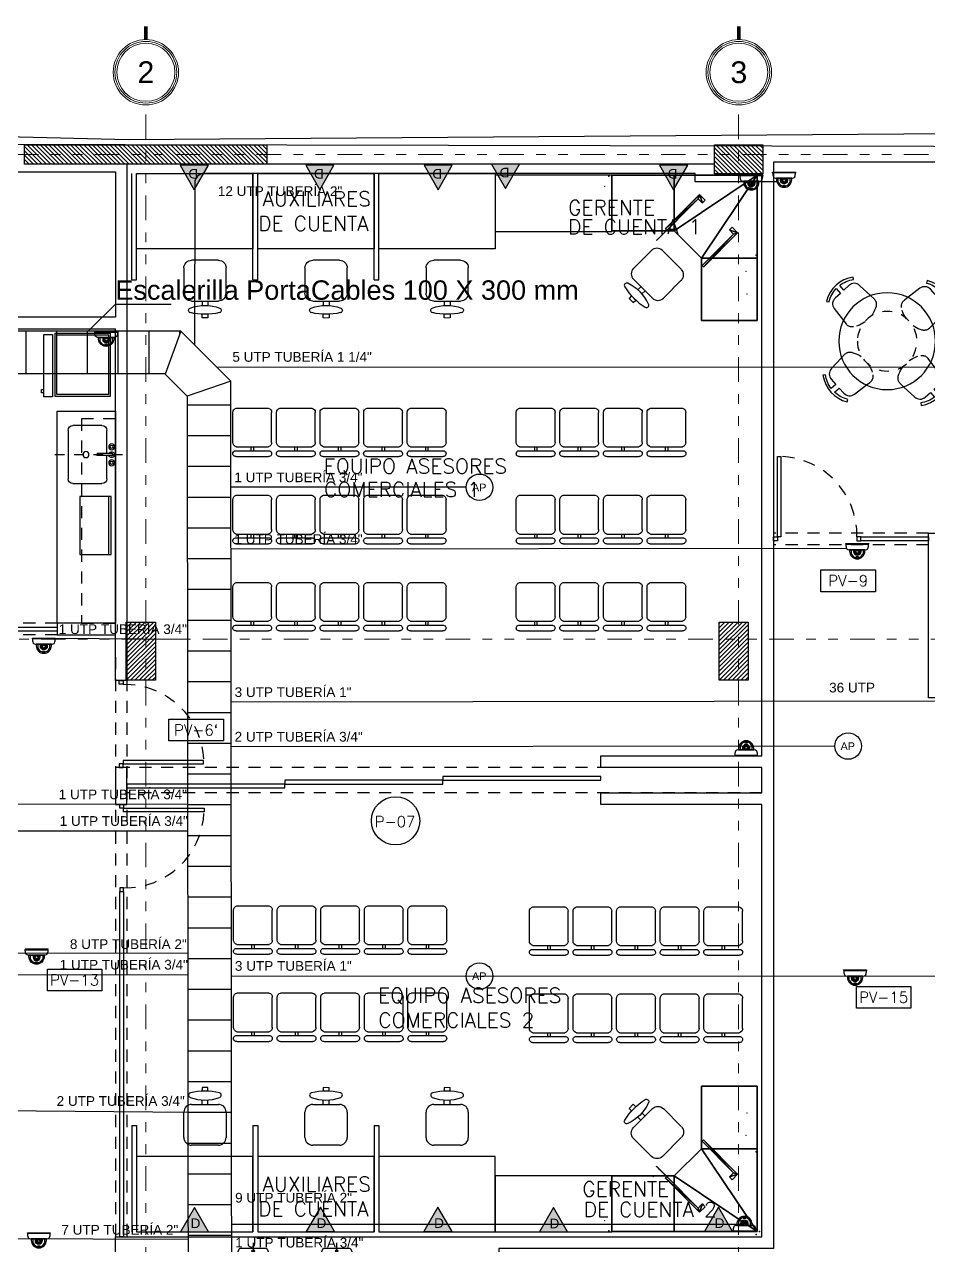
# Model space of a CAD drawing. Header units: millimetres. Extents: x 2056 to 4470, y 1400 to 3101.
# Drawn here: x 2238.99 to 2248.33, y 1539.56 to 1552.16 of the extents above; entities that cross this region are included whole.
import ezdxf
from ezdxf.enums import TextEntityAlignment as Align

# ---------------------------------------------------------------- set-up
doc = ezdxf.new("R2010")
doc.units = ezdxf.units.MM
for name, pattern in [('DASHED', [0.75, 0.5, -0.25]), ('DIVIDE', [31.75, 12.7, -6.35, 0, -6.35, 0, -6.35]), ('HIDDEN2', [0.1875, 0.125, -0.0625])]:
    doc.linetypes.add(name, pattern=pattern)
for name, color, linetype in [('0-PROYECCION', 8, 'HIDDEN2'), ('A-252', 252, 'Continuous'), ('A-253', 253, 'Continuous'), ('A-ANNO-DIMS-GRID', 195, 'Continuous'), ('A-ANNO-DOOR', 134, 'Continuous'), ('A-ANNO-GLAZ', 124, 'Continuous'), ('A-ANNO-TEXT', 190, 'Continuous'), ('A-COLS', 6, 'Continuous'), ('A-COLS-HTCH', 8, 'Continuous'), ('A-DOOR', 154, 'Continuous'), ('A-FURN', 252, 'Continuous'), ('A-FURN-FIXD', 8, 'Continuous'), ('A-GRID-COLS', 75, 'DIVIDE'), ('AreasTrabajo', 90, 'Continuous'), ('Cableado', 134, 'Continuous'), ('Camara', 11, 'Continuous'), ('Escalerilla', 12, 'Continuous'), ('NODOS', 7, 'Continuous')]:
    doc.layers.add(name, color=color, linetype=linetype)
for name, color, linetype, lineweight in [('A-WALL', 16, 'Continuous', 30), ('MUEBLES', 5, 'Continuous', 20), ('PL MUEBLES', 251, 'Continuous', 13)]:
    doc.layers.add(name, color=color, linetype=linetype, lineweight=lineweight)
doc.styles.add('NUEVO', font='SIMPLEX')
doc.styles.add('ROMAN', font='arial.ttf')
doc.styles.add('ROMANS', font='romans')
doc.styles.get("Standard").update_dxf_attribs({"font": 'arial.ttf'})
pattern_1 = [(45, (-989041.951113, -1733114.39173), (-0.02245064030267, 0.02245064030267), [])]

# ---------------------------------------------------------------- blocks, each defined once
blk = doc.blocks.new('*U99')
at = {"color": 0}
mesh = blk.add_polyface(dxfattribs=at)
corners = [(0.02, 0), (0.02, 0.5), (0, 0.46), (0, 0.46), (0, 0), (0.02, 0), (0.02, 0.5), (-0.06, 0.46), (0, 0.46), (0.02, 0.5), (-0.06, 0.5), (-0.06, 0.46)]
mesh.append_faces([[corners[k] for k in face] for face in [(6, 7, 8)]], dxfattribs={"vtx0": -1, "vtx2": -1, "color": 0})
mesh.append_faces([[corners[k] for k in face] for face in [(0, 1, 2)]], dxfattribs={"vtx1": -1, "vtx2": -1, "color": 0})
mesh.append_faces([[corners[k] for k in face] for face in [(3, 4, 5), (9, 10, 11)]], dxfattribs={"vtx2": -1, "color": 0})
blk = doc.blocks.new('*U96')
at = {"color": 0}
mesh = blk.add_polyface(dxfattribs=at)
corners = [(5.099, 1.857, 0.74), (5.674, 1.857, 0.74), (5.674, 2.712, 0.74), (5.674, 2.712, 0.74), (4.819, 2.137, 0.74), (5.099, 1.857, 0.74), (5.674, 2.712, 0.74), (4.819, 2.712, 0.74), (4.819, 2.137, 0.74)]
mesh.append_faces([[corners[k] for k in face] for face in [(3, 4, 5)]], dxfattribs={"vtx0": -1, "vtx2": -1, "color": 0})
mesh.append_faces([[corners[k] for k in face] for face in [(0, 1, 2), (6, 7, 8)]], dxfattribs={"vtx2": -1, "color": 0})
blk = doc.blocks.new('ptotbj1')
for p, q in [((0.593, -0.201, -0.17), (0.536, -0.257, -0.17)), ((0.565, -0.285, -0.17), (0.607, -0.243, -0.17)), ((0.947, -0.554, -0.17), (0.593, -0.201, -0.17)), ((0.607, -0.243, -0.17), (0.932, -0.568, -0.17)), ((0.536, -0.257, -0.17), (0.565, -0.285, -0.17)), ((0.201, -0.593, -0.17), (0.257, -0.536, -0.17)), ((0.554, -0.947, -0.17), (0.201, -0.593, -0.17)), ((0.285, -0.565, -0.17), (0.243, -0.607, -0.17)), ((0.243, -0.607, -0.17), (0.568, -0.932, -0.17)), ((0.257, -0.536, -0.17), (0.285, -0.565, -0.17)), ((0.776, -0.977, -0.74), (0.971, -0.782, -0.74)), ((1.084, -0.782, -0.74), (1.269, -0.966, -0.74)), ((0.961, -1.274, -0.74), (0.776, -1.09, -0.74)), ((1.269, -1.079, -0.74), (1.074, -1.274, -0.74)), ((1.15, -1.198, -0.74), (1.182, -1.231, -0.74)), ((1.193, -1.155, -0.74), (1.225, -1.188, -0.74)), ((1.315, -1.278, -0.74), (1.289, -1.252, -0.74)), ((1.246, -1.295, -0.74), (1.272, -1.321, -0.74)), ((1.272, -1.321, -0.74), (1.315, -1.278, -0.74))]:
    blk.add_line(p, q)
at = {"extrusion": (0.707107, 0.707107, 0)}
for p, q in [((0.462, -0.826, -0.129), (0.645, -1.01, -0.129)), ((0.674, -1.039, -0.169), (0.462, -0.826, -0.169)), ((0.462, -0.826, -0.169), (0.462, -0.826, -0.129)), ((0.645, -1.01, -0.129), (0.645, -1.01, -0.13)), ((0.645, -1.01, -0.13), (0.646, -1.01, -0.13)), ((0.646, -1.01, -0.13), (0.646, -1.01, -0.129))]:
    blk.add_line(p, q, dxfattribs=at)
at = {"elevation": -0.03}
for points in [[(0, -0.855), (0, 0), (0.855, 0)], [(0, -0.855), (0.575, -0.855), (0.855, -0.575), (0.855, 0)]]:
    blk.add_lwpolyline(points, dxfattribs=at)
for centre, radius, start, end in [((1.028, -0.838, -0.74), 0.08, 45, 135), ((0.833, -1.033, -0.74), 0.08, 135, 225), ((1.212, -1.023, -0.74), 0.08, 315, 45), ((1.509, -1.513, -0.74), 0.432, 114.3244, 155.6756), ((1.341, -1.142, -0.74), 0.025, 328.0026, 114.3244), ((0.799, -0.803, -0.74), 0.664, 301.9974, 328.0026), ((1.017, -1.218, -0.74), 0.08, 225, 315), ((1.138, -1.345, -0.74), 0.025, 155.6756, 301.9974), ((1.189, -1.304, -0.74), 0.03, 307.8510251593803, 307.8510382881088)]:
    blk.add_arc(centre, radius, start, end)
at = {"extrusion": (0.707107, 0.707107, 0)}
blk.add_arc((-1.171, -0.169, -0.258), 0.04, 90, 180, dxfattribs=at)
at = {"layer": 'MUEBLES'}
for p in [(0.993, -0.113, 0.12), (1.224, -0.103, -0.03), (0.566, -1.071, -0.74), (0.566, -1.071, -0.74), (0.566, -1.071, -0.74), (0.114, -1.571, -0.74)]:
    blk.add_point(p, dxfattribs=at)
at = {"layer": 'NODOS'}
for p in [(0.002, 0.025, -0.74), (-0.03, -0.008, -0.74), (0.825, -0.008, -0.74), (0.008, -1.53, -0.74)]:
    blk.add_point(p, dxfattribs=at)
at = {"extrusion": (0, 0, -1), "xscale": -1, "zscale": -1, "rotation": 270}
blk.add_blockref('*U96', (-2.712, -5.674, 0.74), dxfattribs=at)
at = {"rotation": 45.00000000000005}
blk.add_blockref('*U99', (0.932, -0.568, -0.05), dxfattribs=at)
at = {"extrusion": (0, 0, -1), "zscale": -1, "rotation": 314.9999999999999}
blk.add_blockref('*U99', (-0.568, -0.932, 0.05), dxfattribs=at)
mesh = blk.add_polymesh((6, 3))
for k, corner in enumerate([(1.5, -0.575, -0.03), (1.5, -0.575, -0.03), (1.5, -0.575, -0.03), (0.855, -0.575), (0.855, -0.575, -0.03), (0.855, -0.575, -0.03), (0.855, 0), (0.855, 0), (0.855, -0.575, -0.03), (1.5, 0, -0.03), (1.5, 0, -0.03), (1.5, -0.575, -0.03), (1.5, 0, -0.03), (1.5, 0, -0.03), (1.5, -0.575, -0.03), (0.855, 0), (0.855, 0), (0.855, -0.575)]):
    mesh.set_mesh_vertex(divmod(k, 3), corner)
mesh = blk.add_polymesh((6, 3))
for k, corner in enumerate([(0.575, -0.855), (0.575, -0.855, -0.03), (0.575, -0.855, -0.03), (0.575, -1.5), (0.575, -1.5, -0.03), (0.575, -1.5, -0.03), (0, -1.5), (0, -1.5, -0.03), (0.575, -1.5, -0.03), (0, -0.855), (0, -0.855, -0.03), (0.575, -0.855, -0.03), (0, -0.855), (0, -0.855), (0.575, -0.855), (0, -1.5), (0, -1.5), (0.575, -1.5)]):
    mesh.set_mesh_vertex(divmod(k, 3), corner)
blk = doc.blocks.new('PUERTA 90 VIDRIO')
for points in [[(0.035, 0.87), (0.07, 0.87), (0.07, 0.04), (0.035, 0.04), (0.035, 0.87)], [(-0.005, 0.04), (0.035, 0.04), (0.035, 0), (-0.005, 0), (-0.005, 0.04)], [(0.895, 0.04), (0.855, 0.04), (0.855, 0), (0.895, 0), (0.895, 0.04)]]:
    blk.add_lwpolyline(points)
at = {"color": 251, "linetype": 'HIDDEN2'}
blk.add_arc((0.042, 0.057), 0.814, 358.8096, 88.1062, dxfattribs=at)
blk = doc.blocks.new('SILLA01')
for p, q in [((-0.167, 0), (0.167, 0)), ((-0.166, -0.06), (0.166, -0.06)), ((-0.166, -0.1), (0.166, -0.1)), ((-0.01, -0.06), (-0.01, -0.1)), ((0.017, -0.06), (0.017, -0.1)), ((-0.2, -0.145), (-0.2, -0.455)), ((0.2, -0.145), (0.2, -0.455)), ((-0.166, -0.5), (0.166, -0.5))]:
    blk.add_line(p, q)
for centre, radius, start, end in [((-0.17, -0.03), 0.0302, 85.0583, 277.9455), ((0.17, -0.03), 0.0302, 262.0545, 94.9417), ((-0.155, -0.144), 0.045, 103.5844, 181.9992), ((0.155, -0.144), 0.045, 358.0008, 76.4156), ((-0.155, -0.456), 0.045, 178.0008, 256.4156), ((0.155, -0.456), 0.045, 283.5844, 1.9992)]:
    blk.add_arc(centre, radius, start, end)
blk = doc.blocks.new('mesoncocina')
at = {"linetype": 'DASHED', "ltscale": 0.2}
blk.add_line((0.543, 0.592), (0.543, -0.146), dxfattribs=at)
for p, q in [((0.243, 0.104), (0.243, 0.404)), ((0.293, 0.454), (0.793, 0.454)), ((0.843, 0.404), (0.843, 0.104)), ((0.533, 0.004), (0.533, 0.154)), ((0.553, 0.004), (0.553, 0.154)), ((0.533, 0.054), (0.293, 0.054)), ((0.793, 0.054), (0.553, 0.054))]:
    blk.add_line(p, q)
for centre, radius in [((0.543, 0.27), 0.0318), ((0.463, 0.004), 0.03), ((0.463, 0.004), 0.015), ((0.628, 0.004), 0.03), ((0.628, 0.004), 0.015)]:
    blk.add_circle(centre, radius)
for centre, radius, start, end in [((0.293, 0.404), 0.05, 90, 180), ((0.793, 0.404), 0.05, 0, 90), ((0.543, 0.147), 0.0123, 35.728, 144.272), ((0.293, 0.104), 0.05, 180, 270), ((0.543, 0.004), 0.03, 109.4712, 70.5288), ((0.543, 0.004), 0.015, 131.8103, 48.1897), ((0.543, 0.007), 0.0103, 194.8879, 345.1121), ((0.793, 0.104), 0.05, 270, 0)]:
    blk.add_arc(centre, radius, start, end)
blk = doc.blocks.new('NEVEPEQ')
for p, q in [((-0.253, -0.306), (-0.253, 0.303)), ((-0.253, 0.303), (0.286, 0.303)), ((0.286, 0.303), (0.286, -0.306)), ((0.286, -0.306), (-0.253, -0.306))]:
    blk.add_line(p, q)
for points in [[(-0.271, -0.324), (-0.271, 0.321), (0.304, 0.321), (0.304, -0.324)], [(0.326, -0.332), (0.416, -0.332), (0.416, 0.313), (0.326, 0.313)]]:
    blk.add_lwpolyline(points, close=True)
blk.add_lwpolyline([(0.415, -0.291), (0.442, -0.291), (0.442, -0.255), (0.415, -0.255)])
blk = doc.blocks.new('MESITA')
for points in [[(0.177, 0.49), (0.297, 0.601, -0.389031), (0.409, 0.602), (0.465, 0.551), (0.51, 0.601, 0.129996), (0.361, 0.664), (0.365, 0.691, -0.309364), (0.653, 0.429), (0.626, 0.423, 0.129996), (0.549, 0.566), (0.504, 0.515), (0.56, 0.465, -0.389031), (0.57, 0.353), (0.471, 0.224)], [(-0.49, 0.177), (-0.601, 0.297, -0.389031), (-0.602, 0.409), (-0.551, 0.465), (-0.601, 0.51, 0.129996), (-0.664, 0.361), (-0.691, 0.365, -0.309364), (-0.429, 0.653), (-0.423, 0.626, 0.129996), (-0.566, 0.549), (-0.515, 0.504), (-0.465, 0.56, -0.389031), (-0.353, 0.57), (-0.224, 0.471)], [(-0.177, -0.49), (-0.297, -0.601, -0.389031), (-0.409, -0.602), (-0.465, -0.551), (-0.51, -0.601, 0.129996), (-0.361, -0.664), (-0.365, -0.691, -0.309364), (-0.653, -0.429), (-0.626, -0.423, 0.129996), (-0.549, -0.566), (-0.504, -0.515), (-0.56, -0.465, -0.389031), (-0.57, -0.353), (-0.471, -0.224)], [(0.49, -0.177), (0.601, -0.297, -0.389031), (0.602, -0.409), (0.551, -0.465), (0.601, -0.51, 0.129996), (0.664, -0.361), (0.691, -0.365, -0.309364), (0.429, -0.653), (0.423, -0.626, 0.129996), (0.566, -0.549), (0.515, -0.504), (0.465, -0.56, -0.389031), (0.353, -0.57), (0.224, -0.471)]]:
    blk.add_lwpolyline(points, format="xyb")
at = {"color": 251, "linetype": 'HIDDEN2', "ltscale": 0.25}
for points in [[(-0.224, 0.471), (-0.186, 0.443, -0.283804), (-0.155, 0.362, -0.282906), (-0.375, 0.12, -0.283804), (-0.459, 0.143), (-0.49, 0.177)], [(0.471, 0.224), (0.443, 0.186, -0.283804), (0.362, 0.155, -0.282906), (0.12, 0.375, -0.283804), (0.143, 0.459), (0.177, 0.49)], [(0.224, -0.471), (0.186, -0.443, -0.283804), (0.155, -0.362, -0.282906), (0.375, -0.12, -0.283804), (0.459, -0.143), (0.49, -0.177)], [(-0.471, -0.224), (-0.443, -0.186, -0.283804), (-0.362, -0.155, -0.282906), (-0.12, -0.375, -0.283804), (-0.143, -0.459), (-0.177, -0.49)]]:
    blk.add_lwpolyline(points, format="xyb", dxfattribs=at)
blk.add_circle((0, 0), 0.521)
blk.add_circle((0, 0), 0.321, dxfattribs=at)
blk = doc.blocks.new('AUX')
at = {"layer": 'A-FURN'}
for p, q in [((-1.237, 3.473, -5.192), (-0.976, 3.473, -5.192)), ((-1.453, 3.286, -5.192), (-1.49, 3.286, -5.192)), ((-1.317, 3.286, -5.192), (-1.363, 3.286, -5.192)), ((-1.317, 3.117, -5.192), (-1.317, 3.393, -5.192)), ((-0.896, 3.393, -5.192), (-0.896, 3.117, -5.192)), ((-1.49, 3.225, -5.192), (-1.453, 3.225, -5.192)), ((-1.317, 3.225, -5.192), (-1.362, 3.225, -5.192)), ((-0.976, 3.037, -5.192), (-1.237, 3.037, -5.192)), ((-1.1, 2.55, -4.223), (0, 2.55, -4.452)), ((-1.1, 2.5, -4.223), (-1.1, 2.55, -4.223)), ((-1.1, 2.5, -4.223), (0, 2.5, -4.452)), ((-1.317, 1.867, -9.415), (-1.317, 2.143, -9.415)), ((-1.237, 2.223, -9.415), (-0.976, 2.223, -9.415)), ((-0.896, 2.143, -9.415), (-0.896, 1.867, -9.415)), ((-1.453, 2.036, -9.415), (-1.49, 2.036, -9.415)), ((-1.317, 2.036, -9.415), (-1.363, 2.036, -9.415)), ((-1.49, 1.975, -9.415), (-1.453, 1.975, -9.415)), ((-1.317, 1.975, -9.415), (-1.362, 1.975, -9.415)), ((-0.976, 1.787, -9.415), (-1.237, 1.787, -9.415)), ((-1.1, 1.3, -4.223), (0, 1.3, -4.452)), ((-1.1, 1.25, -4.223), (-1.1, 1.3, -4.223)), ((-1.1, 1.25, -4.223), (0, 1.25, -4.452)), ((-1.317, 0.617, -4.963), (-1.317, 0.893, -4.963)), ((-1.237, 0.973, -4.963), (-0.976, 0.973, -4.963)), ((-0.896, 0.893, -4.963), (-0.896, 0.617, -4.963)), ((-1.453, 0.786, -4.963), (-1.49, 0.786, -4.963)), ((-1.49, 0.786, -4.963), (-1.49, 0.725, -4.963)), ((-1.317, 0.786, -4.963), (-1.363, 0.786, -4.963)), ((-1.49, 0.725, -4.963), (-1.453, 0.725, -4.963)), ((-1.317, 0.725, -4.963), (-1.362, 0.725, -4.963)), ((-0.976, 0.537, -4.963), (-1.237, 0.537, -4.963)), ((-1.1, 0.05, 0.229), (0, 0.05)), ((-1.1, 0, 0.229), (-1.1, 0.05, 0.229)), ((-1.1, 0, 0.229), (0, 0))]:
    blk.add_line(p, q, dxfattribs=at)
for points, elevation in [([(-0.78, 2.55), (0, 2.55), (0, 3.75), (-0.78, 3.75)], -4.452), ([(-0.78, 1.3), (0, 1.3), (0, 2.5), (-0.78, 2.5)], -8.675), ([(-0.78, 0.05), (0, 0.05), (0, 1.25), (-0.78, 1.25)], -4.223)]:
    blk.add_lwpolyline(points, close=True, dxfattribs=dict(at, elevation=elevation))
for centre, radius, start, end in [((-0.79, 3.254, -5.192), 0.664, 166.9974, 193.0026), ((-1.413, 3.398, -5.192), 0.025, 20.6756, 166.9974), ((-1.794, 3.254, -5.192), 0.432, 339.3244, 20.6756), ((-1.237, 3.393, -5.192), 0.08, 90, 180), ((-0.976, 3.393, -5.192), 0.08, 0, 90), ((-1.419, 3.333, -5.192), 0.03, 172.8510251534919, 172.8510382756939), ((-1.413, 3.11, -5.192), 0.025, 193.0026, 339.3244), ((-1.237, 3.117, -5.192), 0.08, 180, 270), ((-0.976, 3.117, -5.192), 0.08, 270, 0), ((-0.79, 2.004, -9.415), 0.664, 166.9974, 193.0026), ((-1.413, 2.148, -9.415), 0.025, 20.6756, 166.9974), ((-1.794, 2.004, -9.415), 0.432, 339.3244, 20.6756), ((-1.237, 2.143, -9.415), 0.08, 90, 180), ((-0.976, 2.143, -9.415), 0.08, 0, 90), ((-1.419, 2.083, -9.415), 0.03, 172.8510251534919, 172.8510382756939), ((-1.413, 1.86, -9.415), 0.025, 193.0026, 339.3244), ((-1.237, 1.867, -9.415), 0.08, 180, 270), ((-0.976, 1.867, -9.415), 0.08, 270, 0), ((-0.79, 0.754, -4.963), 0.664, 166.9974, 193.0026), ((-1.413, 0.898, -4.963), 0.025, 20.6756, 166.9974), ((-1.794, 0.754, -4.963), 0.432, 339.3244, 20.6756), ((-1.237, 0.893, -4.963), 0.08, 90, 180), ((-0.976, 0.893, -4.963), 0.08, 0, 90), ((-1.419, 0.833, -4.963), 0.03, 172.8510251534919, 172.8510382756939), ((-1.413, 0.61, -4.963), 0.025, 193.0026, 339.3244), ((-1.237, 0.617, -4.963), 0.08, 180, 270), ((-0.976, 0.617, -4.963), 0.08, 270, 0)]:
    blk.add_arc(centre, radius, start, end, dxfattribs=at)
at = {"layer": 'PL MUEBLES'}
for p, q in [((-1.49, 3.286, -5.192), (-1.49, 3.225, -5.192)), ((-1.49, 2.036, -9.415), (-1.49, 1.975, -9.415))]:
    blk.add_line(p, q, dxfattribs=at)
blk = doc.blocks.new('N-PUE')
blk.add_circle((0, 0), 0.00332)
at = {"style": 'NUEVO'}
blk.add_attdef('PUE', text='', height=0.0015, dxfattribs=at).set_placement((-0.00006, -0.00013), align=Align.MIDDLE)
blk = doc.blocks.new('P-V')
blk.add_lwpolyline([(-0.00375, -0.003), (-0.00375, 0), (0.00375, 0), (0.00375, -0.003)], close=True)
at = {"style": 'NUEVO', "flags": 4}
blk.add_attdef('PV', text='', height=0.0015, dxfattribs=at).set_placement((0, -0.0015), align=Align.MIDDLE_CENTER)
blk = doc.blocks.new('lote')
at = {"layer": 'A-252'}
blk.add_lwpolyline([(-0.375, 49.905), (7.108, 49.863), (10.408, 50.016), (15.054, 49.898), (25.409, 49.965), (28.021, 50.037), (33.37, 50.224), (33.837, 36.855), (33.651, 33.418), (33.389, 19.765), (33.242, 13.607), (28.462, 13.306), (24.689, 13.069), (16.727, 12.496), (9.254, 12.098), (2.53, 11.676)], dxfattribs=at)
blk = doc.blocks.new('ORI05')
for points in [[(0.149, -0.009, 0.237824), (0.136, 0), (0.136, 0), (-0.136, 0), (-0.136, 0, 0.118761), (-0.147, -0.01), (-0.147, -0.01, 0.352006), (-0.11, -0.197), (-0.11, -0.197, -0.298055), (-0.083, -0.251), (-0.083, -0.251, 1.114225), (0.081, -0.251), (0.081, -0.251, -0.253067), (0.112, -0.197), (0.112, -0.197, 0.351336), (0.149, -0.009)], [(-0.011, -0.025, -1), (0.014, -0.025, -1)]]:
    blk.add_lwpolyline(points, format="xyb", close=True)
at = {"linetype": 'DASHED', "ltscale": 0.2}
blk.add_lwpolyline([(0, 0.057), (0, -0.379)], dxfattribs=at)
for points in [[(-0.097, -0.182, -0.282743), (-0.141, -0.05), (-0.141, -0.05), (0.143, -0.05), (0.143, -0.05, -0.281816), (0.099, -0.182)], [(0.016, -0.05, -0.139381), (0.018, -0.059, -1), (-0.017, -0.059, -0.139381), (-0.014, -0.05)], [(0.013, -0.05, -0.160338), (0.016, -0.059, -1), (-0.015, -0.059, -0.160338), (-0.012, -0.05)], [(-0.1, -0.18, -0.298055), (-0.063, -0.253), (-0.063, -0.253, 1.114225), (0.061, -0.253)], [(0.061, -0.25, -0.253067), (0.102, -0.18)]]:
    blk.add_lwpolyline(points, format="xyb")
blk = doc.blocks.new('EJE NUMERO')
at = {"color": 0, "linetype": 'Continuous', "lineweight": 9, "const_width": 0.1}
blk.add_lwpolyline([(0, 1.7), (0, 2.068)], dxfattribs=at)
at = {"color": 0, "linetype": 'Continuous', "lineweight": 9}
for radius in [0.9, 0.85, 0.8]:
    blk.add_circle((0, 0.8), radius, dxfattribs=at)
at = {"lineweight": 9, "style": 'ROMAN'}
blk.add_attdef('1', (-0.199, 0.527), '', height=0.6, dxfattribs=at)
blk = doc.blocks.new('EJES 3P')
at = {"layer": 'A-COLS-HTCH'}
h = blk.add_hatch(dxfattribs=at)
h.set_pattern_fill('ANSI31', color=256, scale=0.01, angle=90, style=0)
h.set_pattern_definition([(135, (1733152.44135, -989011.867787), (-0.02245064030267, -0.02245064030267), [])])
h.paths.add_polyline_path([(5.25, 36.483), (5.25, 36.683), (7.75, 36.683), (7.75, 36.483)])
h = blk.add_hatch(dxfattribs=at)
h.set_pattern_fill('ANSI31', color=256, scale=0.01, angle=90, style=0)
h.set_pattern_definition([(135, (1733158.56135, -989011.867787), (-0.02245064030267, -0.02245064030267), [])])
h.paths.add_polyline_path([(12.37, 36.383), (12.37, 36.683), (12.87, 36.683), (12.87, 36.383)])
h = blk.add_hatch(dxfattribs=at)
h.set_pattern_fill('ANSI31', color=256, scale=0.01, style=0)
h.set_pattern_definition(pattern_1)
h.paths.add_polyline_path([(6.3, 31.756), (6.6, 31.756), (6.6, 31.156), (6.3, 31.156)])
h = blk.add_hatch(dxfattribs=at)
h.set_pattern_fill('ANSI31', color=256, scale=0.01, style=0)
h.set_pattern_definition(pattern_1)
h.paths.add_polyline_path([(6.3, 31.756), (6.6, 31.756), (6.6, 31.156), (6.3, 31.156)])
h = blk.add_hatch(dxfattribs=at)
h.set_pattern_fill('ANSI31', color=256, scale=0.01, style=0)
h.set_pattern_definition([(45, (-989035.831113, -1733114.39173), (-0.02245064030267, 0.02245064030267), [])])
h.paths.add_polyline_path([(12.42, 31.756), (12.72, 31.756), (12.72, 31.156), (12.42, 31.156)])
at = {"layer": 'A-COLS'}
for points in [[(5.25, 36.483), (5.25, 36.683), (7.75, 36.683), (7.75, 36.483)], [(12.37, 36.383), (12.37, 36.683), (12.87, 36.683), (12.87, 36.383)], [(6.3, 31.756), (6.6, 31.756), (6.6, 31.156), (6.3, 31.156)], [(12.42, 31.756), (12.72, 31.756), (12.72, 31.156), (12.42, 31.156)]]:
    blk.add_lwpolyline(points, close=True, dxfattribs=at)
at = {"layer": 'A-GRID-COLS', "lineweight": 9, "ltscale": 0.02}
for p, q in [((6.5, 0), (6.5, 37.113)), ((12.62, 0), (12.62, 37.113))]:
    blk.add_line(p, q, dxfattribs=at)
for points in [[(-4.046, 36.581), (21.433, 36.581)], [(-3.765, 31.581), (21.433, 31.581)]]:
    blk.add_lwpolyline(points, dxfattribs=at)
at = {"layer": 'A-ANNO-DIMS-GRID'}
ref = blk.add_blockref('EJE NUMERO', (6.502, 37.131, -0.229), dxfattribs=dict(at, xscale=0.375, yscale=0.3749999850988388, zscale=0.375))
ref.add_attrib('1', '2', dxfattribs={"layer": '0', "lineweight": 9, "height": 0.225, "style": 'ROMAN'}).set_placement((6.502, 37.431, -0.229), align=Align.MIDDLE_CENTER)
ref = blk.add_blockref('EJE NUMERO', (12.622, 37.131, -0.229), dxfattribs=dict(at, xscale=0.375, yscale=0.3749999850988388, zscale=0.375))
ref.add_attrib('1', '3', dxfattribs={"layer": '0', "lineweight": 9, "height": 0.225, "style": 'ROMAN'}).set_placement((12.622, 37.431, -0.229), align=Align.MIDDLE_CENTER)
blk = doc.blocks.new('Toma Doble')
at = {"layer": 'AreasTrabajo'}
h = blk.add_hatch(color=256, dxfattribs=at)
h.dxf.hatch_style = 1
h.paths.add_polyline_path([(0, 0.168), (-0.145, -0.084), (0.145, -0.084)])
blk.add_lwpolyline([(0.145, -0.084), (0, 0.168), (-0.145, -0.084)], close=True, dxfattribs=at)
at = {"layer": 'AreasTrabajo', "color": 7, "true_color": 0xffffff, "insert": (-0.04, 0.054), "char_height": 0.1, "attachment_point": 1}
blk.add_mtext_dynamic_manual_height_columns('D', width=0.2, gutter_width=12.5, heights=[0], dxfattribs=at)
blk = doc.blocks.new('AP')
at = {"layer": 'AreasTrabajo'}
blk.add_circle((0, 0), 0.137, dxfattribs=at)
at = {"layer": 'AreasTrabajo', "insert": (-0.078, 0.038, 0.229), "char_height": 0.08, "attachment_point": 1}
blk.add_mtext_dynamic_manual_height_columns('AP', width=0.14673, gutter_width=12.5, heights=[0], dxfattribs=at)
blk = doc.blocks.new('Camara-B')
at = {"layer": 'Camara'}
for points in [[(-0.0297, 0.0145), (-0.0298, 0.016), (0.0293, 0.016), (0.0292, 0.0145)], [(0.0292, 0.0145), (0.0292, 0.0143), (-0.0297, 0.0143), (-0.0297, 0.0145)]]:
    blk.add_lwpolyline(points, close=True, dxfattribs=at)
for points in [[(-0.0297, 0.0139, 0.072126), (-0.0279, 0.0033, 0.171597), (-0.0271, 0.0023, 0.084432), (-0.022, 0.0001, 0.060784), (-0.0216, 0), (0.021, 0, 0.060784), (0.0215, 0.0001, 0.084432), (0.0266, 0.0023, 0.171597), (0.0274, 0.0033, 0.072126), (0.0292, 0.0139)], [(-0.0199, 0), (-0.0199, -0.0037, 1), (0.0194, -0.0037), (0.0194, 0)], [(-0.015, -0.011, 0.641525), (0.0145, -0.011), (0.0155, -0.0107), (0.0155, 0), (0.0087, 0), (0.0087, -0.0054, -1), (-0.0092, -0.0054), (-0.0092, 0), (-0.016, 0), (-0.016, -0.0107)], [(-0.0067, 0), (-0.0067, -0.0054, 1), (0.0062, -0.0054), (0.0062, 0), (0.0058, 0), (0.0058, -0.0054, -1), (-0.0063, -0.0054), (-0.0063, 0)], [(0.0029, -0.0006), (0.0029, -0.0008, -0.541232), (0.0027, -0.0009, 0.302819), (-0.0033, -0.0009, -0.541232), (-0.0034, -0.0008), (-0.0034, -0.0006, 3.288548)], [(0.0027, -0.0189, 1), (0.0027, -0.0184), (-0.0032, -0.0184, 1), (-0.0032, -0.0189)], [(0.0021, -0.0194, 1), (0.0021, -0.019), (-0.0026, -0.019, 1), (-0.0026, -0.0194)], [(0.0015, -0.02, 1), (0.0015, -0.0195), (-0.002, -0.0195, 1), (-0.002, -0.02)]]:
    blk.add_lwpolyline(points, format="xyb", close=True, dxfattribs=at)
blk.add_circle((-0.0003, -0.0055), 0.00358, dxfattribs=at)

msp = doc.modelspace()

# ---------------------------------------------------------------- hatches: boundary and pattern name
at = {"layer": 'Escalerilla'}
h = msp.add_hatch(dxfattribs=at)
h.set_pattern_fill('ANSI31', color=256, scale=0.1, angle=45)
h.set_pattern_definition([(90, (0, -41.4882), (-0.3175, 0), [])])
h.paths.add_polyline_path([(2240.44, 1548.557), (2240.446, 1548.55), (2240.608, 1548.995), (2234.475, 1548.995), (2234.475, 1548.557)])
h = msp.add_hatch(dxfattribs=at)
h.set_pattern_fill('ANSI31', color=256, scale=0.1, angle=135)
h.set_pattern_definition([(180, (0, -41.4882), (-3e-17, -0.3175), [])])
h.paths.add_polyline_path([(2241.123, 1548.477), (2240.673, 1548.322), (2240.704, 1517.46), (2241.155, 1517.46)])

# ---------------------------------------------------------------- linework, layer by layer
at = {"layer": '0-PROYECCION', "elevation": 0.229}
msp.add_lwpolyline([(2239.582, 1545.979), (2239.932, 1545.979), (2239.932, 1548.089), (2239.582, 1548.089)], close=True, dxfattribs=at)
at = {"layer": '0-PROYECCION'}
for points, elevation in [([(2248.325, 1546.91), (2246.725, 1546.91)], 0.229), ([(2248.325, 1546.79), (2246.725, 1546.79)], 0.229), ([(2239.332, 1545.979), (2236.322, 1545.979)], 0.112), ([(2239.332, 1545.859), (2236.322, 1545.859)], 0.112), ([(2239.932, 1545.629), (2239.932, 1539.646)], 0.346), ([(2240.052, 1545.629), (2240.052, 1539.646)], 0.346), ([(2246.605, 1544.489), (2240.052, 1544.489)], 0.229), ([(2246.605, 1544.229), (2240.052, 1544.229)], 0.229)]:
    msp.add_lwpolyline(points, dxfattribs=dict(at, elevation=elevation))
at = {"layer": 'A-ANNO-GLAZ', "ltscale": 1.5}
for points, elevation in [([(2247.625, 1546.87), (2248.325, 1546.87), (2248.325, 1546.83), (2247.625, 1546.83)], 0.229), ([(2237.222, 1545.939), (2239.332, 1545.939), (2239.332, 1545.899), (2237.222, 1545.899)], 0.142), ([(2239.977, 1543.209), (2240.017, 1543.209), (2240.017, 1539.646), (2239.977, 1539.646)], 0.229)]:
    msp.add_lwpolyline(points, close=True, dxfattribs=dict(at, elevation=elevation))
at = {"layer": 'A-DOOR', "elevation": 0.229}
for points in [[(2243.312, 1544.399), (2243.312, 1544.359), (2244.942, 1544.359), (2244.942, 1544.399)], [(2240.052, 1544.319), (2240.052, 1544.279), (2241.682, 1544.279), (2241.682, 1544.319)], [(2241.682, 1544.359), (2241.682, 1544.319), (2243.312, 1544.319), (2243.312, 1544.359)]]:
    msp.add_lwpolyline(points, close=True, dxfattribs=at)
at = {"layer": 'A-FURN'}
for points, elevation in [([(2245.055, 1550.603), (2243.852, 1550.603), (2243.852, 1550.024), (2245.055, 1550.024)], 4.651), ([(2239.932, 1545.979), (2239.332, 1545.979), (2239.332, 1548.169), (2239.932, 1548.169)], 0.229)]:
    msp.add_lwpolyline(points, close=True, dxfattribs=dict(at, elevation=elevation))
at = {"layer": 'A-FURN', "elevation": 0.229}
msp.add_lwpolyline([(2239.864, 1546.688), (2239.889, 1546.688), (2239.889, 1547.288), (2239.864, 1547.288), (2239.564, 1547.288), (2239.564, 1546.688), (2239.864, 1546.688), (2239.864, 1547.288)], dxfattribs=at)
at = {"layer": 'A-FURN'}
msp.add_lwpolyline([(2245.055, 1540.275), (2243.852, 1540.275), (2243.852, 1539.696), (2245.055, 1539.696)], close=True, dxfattribs=at)
at = {"layer": 'A-WALL'}
for points, elevation in [([(2230.018, 1550.941), (2251.715, 1550.896), (2251.715, 1550.896)], 0.229), ([(2251.715, 1550.896), (2253.31, 1550.889), (2253.31, 1550.216), (2253.31, 1550.096), (2251.566, 1550.097), (2251.566, 1550.739), (2246.725, 1550.739), (2246.725, 1539.526), (2246.725, 1539.526), (2246.725, 1539.526), (2243.889, 1539.526), (2243.889, 1538.1)], 0.229), ([(2240.052, 1550.679), (2240.052, 1545.389), (2239.932, 1545.389), (2239.932, 1549.019)], 0.229), ([(2246.115, 1550.718), (2240.052, 1550.718), (2240.052, 1550.639)], 0.229), ([(2236.322, 1550.639), (2237.992, 1550.639), (2237.992, 1549.019), (2239.932, 1549.019)], 0.229), ([(2239.932, 1550.639), (2239.932, 1549.139), (2238.112, 1549.139), (2238.112, 1550.639), (2239.932, 1550.639)], 0.229), ([(2240.052, 1537.974), (2240.052, 1537.726), (2239.932, 1537.726), (2239.932, 1539.646), (2246.605, 1539.646), (2246.605, 1544.109), (2246.165, 1544.109), (2244.942, 1544.109), (2244.942, 1544.229), (2246.605, 1544.229), (2246.605, 1544.489), (2246.165, 1544.489), (2244.942, 1544.489), (2244.942, 1544.609), (2246.605, 1544.609), (2246.605, 1550.618)], 0.229), ([(2251.715, 1545.21), (2251.715, 1545.21), (2249.945, 1545.21), (2249.945, 1546.79), (2248.445, 1546.79), (2248.445, 1545.33), (2249.145, 1545.33), (2249.145, 1545.21), (2248.325, 1545.21), (2248.325, 1546.79), (2248.325, 1546.79), (2248.325, 1546.91), (2250.765, 1546.91), (2250.765, 1546.79), (2250.065, 1546.79), (2250.065, 1545.33), (2251.565, 1545.33), (2251.565, 1546.911), (2251.715, 1546.911), (2251.715, 1546.329)], 0.229), ([(2239.332, 1545.979), (2239.332, 1545.859), (2239.932, 1545.859), (2239.932, 1545.979), (2239.332, 1545.979)], 0.112), ([(2240.052, 1544.489), (2239.932, 1544.489), (2239.932, 1544.109), (2240.052, 1544.109), (2240.052, 1544.489)], 0.229)]:
    msp.add_lwpolyline(points, dxfattribs=dict(at, elevation=elevation))
at = {"layer": 'Cableado', "lineweight": 30}
for p, q in [((2243.554, 1547.382), (2241.124, 1547.382)), ((2247.478, 1546.751), (2241.125, 1546.744)), ((2239.312, 1545.826), (2240.676, 1545.816)), ((2252.858, 1545.178), (2241.126, 1545.165)), ((2247.358, 1544.712), (2241.127, 1544.705)), ((2240.677, 1544.112), (2233.635, 1544.105)), ((2235.296, 1543.835, 0.577), (2240.678, 1543.835)), ((2233.975, 1542.559), (2240.679, 1542.578)), ((2234.01, 1542.346), (2240.68, 1542.354)), ((2241.13, 1542.339), (2250.737, 1542.335)), ((2234.023, 1540.992), (2240.719, 1540.933, -4.734)), ((2241.132, 1539.778), (2246.408, 1539.778)), ((2234.524, 1539.645), (2240.683, 1539.622))]:
    msp.add_line(p, q, dxfattribs=at)
at = {"layer": 'Cableado', "lineweight": 30, "elevation": 0.458}
msp.add_lwpolyline([(2245.916, 1550.622), (2240.852, 1550.622, 0.413801), (2240.752, 1550.522), (2240.749, 1548.853)], format="xyb", dxfattribs=at)
at = {"layer": 'Cableado', "lineweight": 30}
msp.add_lwpolyline([(2246.759, 1550.534), (2245.916, 1550.534), (2245.916, 1550.622)], dxfattribs=at)
msp.add_lwpolyline([(2240.975, 1548.626), (2248.762, 1548.621), (2248.799, 1548.621, 0.414214), (2248.899, 1548.721), (2248.899, 1550.139, -0.414214), (2248.999, 1550.239), (2251.314, 1550.239)], format="xyb", dxfattribs=at)
at = {"layer": 'Escalerilla'}
for p, q in [((2240.608, 1548.995), (2240.446, 1548.55)), ((2241.123, 1548.477), (2240.673, 1548.322))]:
    msp.add_line(p, q, dxfattribs=at)
at = {"layer": 'Escalerilla', "elevation": 0.229}
msp.add_lwpolyline([(2239.659, 1549.001), (2239.932, 1549.274), (2240.509, 1549.274)], dxfattribs=at)
at = {"layer": 'Escalerilla'}
msp.add_lwpolyline([(2234.475, 1548.557), (2240.44, 1548.557), (2240.673, 1548.322), (2240.704, 1517.46), (2241.155, 1517.46), (2241.123, 1548.477), (2240.608, 1548.995), (2234.475, 1548.995), (2234.475, 1548.557)], dxfattribs=at)

# ---------------------------------------------------------------- block references
at = {"rotation": 270}
msp.add_blockref('AUX', (2240.102, 1539.696, 0.229), dxfattribs=at)
at = {"layer": 'A-253', "rotation": 0.05004741709467889}
msp.add_blockref('lote', (2225.059, 1501.062), dxfattribs=at)
at = {"layer": 'A-ANNO-DIMS-GRID'}
msp.add_blockref('EJES 3P', (2233.745, 1514.235), dxfattribs=at)
at = {"layer": 'A-ANNO-DOOR'}
ref = msp.add_blockref('N-PUE', (2242.824, 1543.94), dxfattribs=dict(at, xscale=75, yscale=75, zscale=75))
ref.add_attrib('PUE', 'P-07', dxfattribs={"layer": '0', "color": 0, "height": 0.1125, "style": 'NUEVO'}).set_placement((2242.819, 1543.931), align=Align.MIDDLE)
at = {"layer": 'A-ANNO-GLAZ', "ltscale": 1.5}
msp.add_blockref('PUERTA 90 VIDRIO', (2246.73, 1546.83, 0.229), dxfattribs=at)
at = {"layer": 'A-ANNO-GLAZ', "xscale": 75, "yscale": 75, "zscale": 75}
for p, values in [((2247.496, 1546.53, 0.006), {'PV': 'PV-9'}), ((2240.767, 1544.989), {'PV': 'PV-6`'}), ((2239.512, 1542.409), {'PV': 'PV-13'}), ((2247.862, 1542.231), {'PV': 'PV-15'})]:
    msp.add_blockref('P-V', p, dxfattribs=at).add_auto_attribs(values)
at = {"layer": 'A-ANNO-GLAZ', "ltscale": 1.5, "xscale": -1, "rotation": 270}
msp.add_blockref('PUERTA 90 VIDRIO', (2239.972, 1544.494, 0.229), dxfattribs=at)
at = {"layer": 'A-ANNO-GLAZ', "ltscale": 1.5, "rotation": 270}
msp.add_blockref('PUERTA 90 VIDRIO', (2239.977, 1544.104, 0.229), dxfattribs=at)
at = {"layer": 'A-FURN', "xscale": -1}
for name, p, rotation in [('AUX', (2240.102, 1550.622, 0.229), 270), ('mesoncocina', (2239.898, 1548.263, 0.229), 90), ('ptotbj1', (2246.555, 1539.7, 0.229), 269.9999999933299)]:
    msp.add_blockref(name, p, dxfattribs=dict(at, rotation=rotation))
at = {"layer": 'A-FURN', "rotation": 270.0000000066701}
msp.add_blockref('ptotbj1', (2246.555, 1550.603, 0.458), dxfattribs=at)
at = {"layer": 'A-FURN', "xscale": -0.9590156225021929, "yscale": 0.9590156225021929, "zscale": 0.9590156223912388, "rotation": 270}
msp.add_blockref('MESITA', (2247.898, 1548.89, 0.229), dxfattribs=at)
at = {"layer": 'A-FURN', "xscale": -1}
msp.add_blockref('NEVEPEQ', (2239.611, 1548.648, 0.229), dxfattribs=at)
at = {"layer": 'A-FURN', "xscale": -1, "rotation": 180, "row_spacing": 0.9, "column_spacing": -0.45}
for p, row_count, column_count in [((2241.345, 1547.7, 0.229), 3, 5), ((2244.27, 1547.7, 0.229), 3, 4), ((2241.352, 1542.563, 0.229), 2, 5), ((2244.406, 1542.553, 0.229), 2, 5)]:
    msp.add_blockref('SILLA01', p, dxfattribs=dict(at, row_count=row_count, column_count=column_count))
at = {"layer": 'A-FURN-FIXD', "rotation": 359.9999423302582}
for p in [(2241.353, 1539.526, 0.229), (2242.216, 1539.526, 0.229)]:
    msp.add_blockref('ORI05', p, dxfattribs=at)
at = {"layer": 'AreasTrabajo', "rotation": 180}
for p in [(2240.747, 1550.622, -3.994), (2242.043, 1550.622, -8.446), (2243.265, 1550.622, -4.223), (2243.959, 1550.634, 0.229), (2245.694, 1550.622, -4.223)]:
    msp.add_blockref('Toma Doble', p, dxfattribs=at)
at = {"layer": 'AreasTrabajo'}
for name, p in [('AP', (2243.691, 1547.382)), ('AP', (2243.691, 1542.338)), ('Toma Doble', (2240.749, 1539.782)), ('Toma Doble', (2242.048, 1539.784)), ('Toma Doble', (2243.262, 1539.784)), ('Toma Doble', (2244.453, 1539.78)), ('Toma Doble', (2246.158, 1539.784))]:
    msp.add_blockref(name, p, dxfattribs=at)
at = {"layer": 'Cableado', "lineweight": 30}
msp.add_blockref('AP', (2247.495, 1544.712), dxfattribs=at)
at = {"layer": 'Camara', "yscale": 4, "zscale": 4}
for p, xscale, rotation in [((2246.497, 1550.543), 4, 5.979955888174396e-09), ((2239.836, 1548.929), -4, 3.216427924002118e-07), ((2246.442, 1544.672), 4, 180), ((2239.118, 1542.553), -4, 0.0630631115918856), ((2246.424, 1539.764), 4, 180)]:
    msp.add_blockref('Camara-B', p, dxfattribs=dict(at, xscale=xscale, rotation=rotation))
at = {"layer": 'Camara', "xscale": 4, "yscale": 4, "zscale": 4}
for p in [(2246.835, 1550.572), (2247.59, 1546.737), (2239.195, 1545.762), (2247.568, 1542.337), (2239.143, 1539.625)]:
    msp.add_blockref('Camara-B', p, dxfattribs=at)

# ---------------------------------------------------------------- texts
at = {"layer": 'A-ANNO-TEXT', "style": 'ROMANS'}
for s, height, p in [('AUXILIARES ', 0.15271, (2241.45, 1550.283, 1.561)), ('GERENTE', 0.1527, (2244.605, 1550.192, 1.561)), ('DE CUENTA', 0.1527, (2241.406, 1550.028, 1.561)), ('DE CUENTA 1', 0.15271, (2244.605, 1549.995, 1.561)), ('EQUIPO ASESORES', 0.15271, (2242.083, 1547.525, 0.957)), ('COMERCIALES 1', 0.15271, (2242.086, 1547.284, 0.957)), ('EQUIPO ASESORES', 0.15271, (2242.644, 1542.062, 0.957)), ('COMERCIALES 2', 0.15271, (2242.646, 1541.806, 0.957)), ('AUXILIARES ', 0.15271, (2241.45, 1540.114, 1.561)), ('GERENTE', 0.1527, (2244.751, 1540.063, 0.845)), ('DE CUENTA', 0.1527, (2241.406, 1539.859, 1.561)), ('DE CUENTA 2', 0.15271, (2244.765, 1539.852, 0.845))]:
    msp.add_text(s, height=height, dxfattribs=at).set_placement(p)
at = {"layer": 'AreasTrabajo', "insert": (2247.299, 1545.365, 0.458), "char_height": 0.1, "attachment_point": 1}
msp.add_mtext_dynamic_manual_height_columns('36 UTP', width=0.47127, gutter_width=12.5, heights=[0], dxfattribs=at)
at = {"layer": 'Cableado', "char_height": 0.1, "attachment_point": 1}
for s, width, insert in [('12 UTP TUBERÍA 2"', 1.5456, (2240.99, 1550.489, 0.229)), ('5 UTP TUBERÍA 1 1/4"', 1.5456, (2241.14, 1548.778, 0.229)), ('1 UTP TUBERÍA 3/4"', 1.39555, (2241.16, 1547.535, 0.229)), ('1 UTP TUBERÍA 3/4"', 1.39555, (2241.161, 1546.897, 0.229)), ('1 UTP TUBERÍA 3/4"', 1.39555, (2239.348, 1545.968, 0.229)), ('3 UTP TUBERÍA 1"', 1.39555, (2241.163, 1545.318, 0.229)), ('2 UTP TUBERÍA 3/4"', 1.39555, (2241.163, 1544.858, 0.229)), ('1 UTP TUBERÍA 3/4"', 1.39555, (2239.348, 1544.263, 0.229)), ('1 UTP TUBERÍA 3/4"', 1.39555, (2239.358, 1543.988, 0.374)), ('8 UTP TUBERÍA 2"', 1.39555, (2239.463, 1542.717, 0.229)), ('1 UTP TUBERÍA 3/4"', 1.39555, (2239.358, 1542.505, 0.229)), ('3 UTP TUBERÍA 1"', 1.39555, (2241.166, 1542.492, 0.229)), ('2 UTP TUBERÍA 3/4"', 1.39555, (2239.326, 1541.098, -3.494)), ('9 UTP TUBERÍA 2"', 1.39555, (2241.168, 1540.1, 0.229)), ('7 UTP TUBERÍA 2"', 1.39555, (2239.375, 1539.769, 0.229)), ('1 UTP TUBERÍA 3/4"', 1.39555, (2241.169, 1539.636, 0.229))]:
    msp.add_mtext_dynamic_manual_height_columns(s, width=width, gutter_width=12.5, heights=[0], dxfattribs=dict(at, insert=insert))
at = {"layer": 'Escalerilla', "insert": (2239.932, 1549.518, 0.229), "char_height": 0.2, "attachment_point": 1}
msp.add_mtext_dynamic_manual_height_columns('Escalerilla PortaCables 100 X 300 mm', width=5.43564, gutter_width=12.5, heights=[0], dxfattribs=at)

doc.saveas('drawing.dxf')
